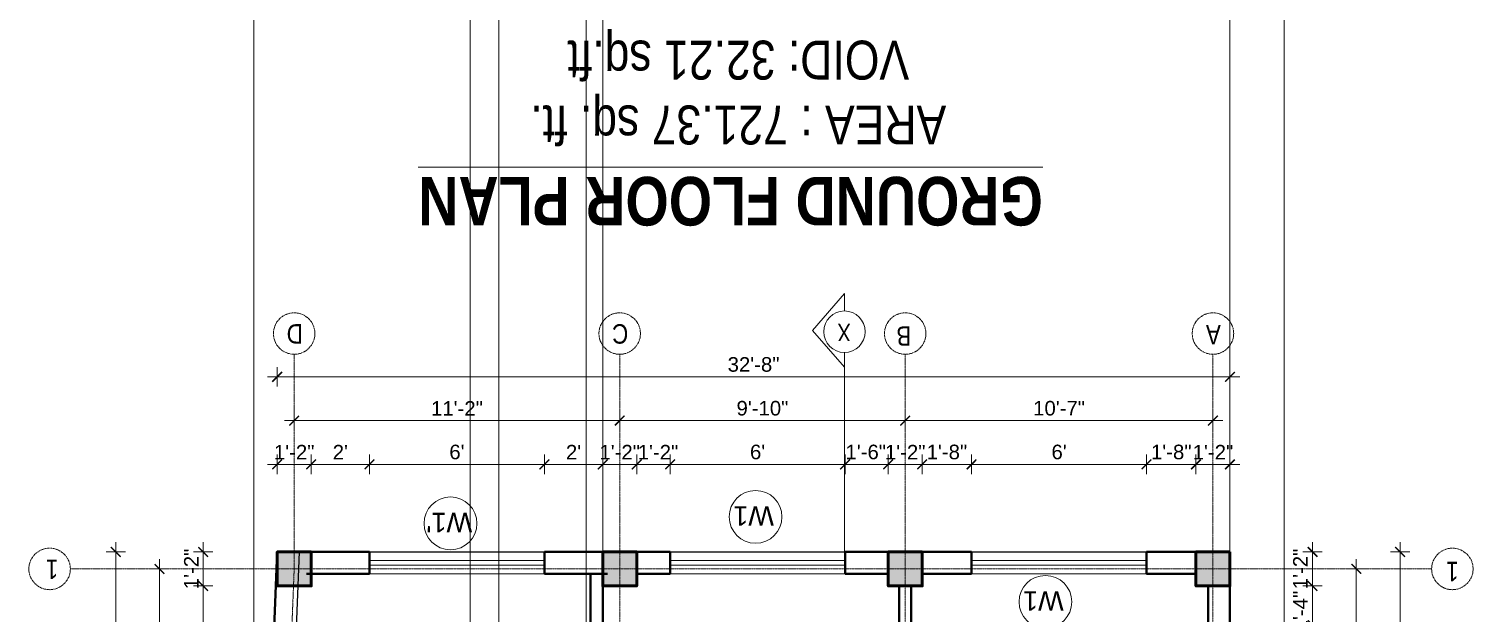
# Model space of a CAD drawing. Header units: inches. Extents: x 136316 to 155547, y -21384 to -17606.
# Drawn here: x 153879 to 154474, y -19555 to -19315 of the extents above; entities that cross this region are included whole.
import ezdxf

# ---------------------------------------------------------------- set-up
doc = ezdxf.new("R2010")
doc.units = ezdxf.units.IN
doc.header["$LTSCALE"] = 0.5
doc.header["$MEASUREMENT"] = 0
doc.header["$PDMODE"] = 66
doc.linetypes.add('CENTER', pattern=[2, 1.25, -0.25, 0.25, -0.25])
for name, color, linetype, lineweight in [('Annotate-Lite.w', 177, 'Continuous', 9), ('Annotations-Bold.w', 177, 'Continuous', 13), ('C-COLUMN', 1, 'Continuous', 50), ('DIM 1-100', 4, 'Continuous', 13), ('TEXT', 220, 'Continuous', 9), ('Text-100.w', 254, 'Continuous', 9), ('Toilet', 7, 'Continuous', 25), ('wall', 1, 'Continuous', 40), ('window', 4, 'Continuous', 13)]:
    doc.layers.add(name, color=color, linetype=linetype, lineweight=lineweight)
doc.styles.add('ARAIL', font='ARIALN.TTF')
doc.styles.add('arial', font='arial.ttf')
doc.styles.add('gaurav', font='arial.ttf')
doc.styles.get("Standard").update_dxf_attribs({"font": 'arial.ttf'})
doc.dimstyles.new('1 by 96', dxfattribs={"dimtxt": 6, "dimasz": 4, "dimexe": 4, "dimexo": 4, "dimgap": 2, "dimtad": 1, "dimdec": 0, "dimzin": 0, "dimdsep": 46, "dimlunit": 4, "dimtxsty": 'Standard', "dimblk": 'ARCHTICK', "dimcen": 0, "dimdle": 4, "dimadec": 0, "dimazin": 0, "dimtfac": 1, "dimtdec": 0, "dimtix": 1, "dimtofl": 0, "dimtmove": 1, "dimatfit": 3, "dimldrblk": 'ARCHTICK', "dimfxl": 4, "dimfxlon": 1, "dimtolj": 1, "dimtzin": 0, "dimlwd": -1, "dimlwe": -1, "dimarcsym": 0})

# ---------------------------------------------------------------- blocks, each defined once
blk = doc.blocks.new('_ArchTick')
at = {"color": 0, "linetype": 'ByBlock', "const_width": 0.15}
blk.add_lwpolyline([(-0.5, -0.5), (0.5, 0.5)], dxfattribs=at)
blk = doc.blocks.new('*D829')
at = {"layer": 'Defpoints', "color": 0, "transparency": 16777216}
for p in [(153950.93, -19543.65), (153981.37, -19543.65), (153976.71, -19647.88)]:
    blk.add_point(p, dxfattribs=at)
at = {"layer": 'DIM 1-100', "color": 0, "transparency": 16777216}
for p, q in [((153950.93, -19651.88), (153950.93, -19539.65)), ((153954.93, -19543.65), (153946.93, -19543.65)), ((153954.93, -19647.88), (153946.93, -19647.88))]:
    blk.add_line(p, q, dxfattribs=at)
at = {"layer": 'DIM 1-100', "color": 0, "transparency": 16777216, "xscale": 4, "yscale": 4, "zscale": 4}
for p, rotation in [((153950.93, -19543.65), 90), ((153950.93, -19647.88), 270)]:
    blk.add_blockref('_ArchTick', p, dxfattribs=dict(at, rotation=rotation))
at = {"layer": 'DIM 1-100', "color": 0, "transparency": 16777216, "insert": (153945.87, -19595.77), "char_height": 6, "attachment_point": 5, "rotation": 90}
blk.add_mtext('\\A1;8\'-8"', dxfattribs=at)
blk = doc.blocks.new('*D830')
at = {"layer": 'Defpoints', "color": 0, "transparency": 16777216}
for p in [(153950.93, -19529.65), (153981.37, -19529.65), (153981.37, -19543.65)]:
    blk.add_point(p, dxfattribs=at)
at = {"layer": 'DIM 1-100', "color": 0, "transparency": 16777216}
for p, q in [((153954.93, -19529.65), (153946.93, -19529.65)), ((153950.93, -19547.65), (153950.93, -19525.65)), ((153954.93, -19543.65), (153946.93, -19543.65))]:
    blk.add_line(p, q, dxfattribs=at)
at = {"layer": 'DIM 1-100', "color": 0, "transparency": 16777216, "xscale": 4, "yscale": 4, "zscale": 4}
for p, rotation in [((153950.93, -19529.65), 90), ((153950.93, -19543.65), 270)]:
    blk.add_blockref('_ArchTick', p, dxfattribs=dict(at, rotation=rotation))
at = {"layer": 'DIM 1-100', "color": 0, "transparency": 16777216, "insert": (153946.04, -19536.65), "char_height": 6, "attachment_point": 5, "rotation": 90}
blk.add_mtext('\\A1;1\'-2"', dxfattribs=at)
blk = doc.blocks.new('*D831')
at = {"layer": 'Defpoints', "color": 0, "transparency": 16777216}
for p in [(153995.37, -19493.65), (153981.37, -19529.65), (153995.37, -19529.65)]:
    blk.add_point(p, dxfattribs=at)
at = {"layer": 'DIM 1-100', "color": 0, "transparency": 16777216}
for p, q in [((153977.37, -19493.65), (153999.37, -19493.65)), ((153981.37, -19497.65), (153981.37, -19489.65)), ((153995.37, -19497.65), (153995.37, -19489.65))]:
    blk.add_line(p, q, dxfattribs=at)
at = {"layer": 'DIM 1-100', "color": 0, "transparency": 16777216, "xscale": 4, "yscale": 4, "zscale": 4, "rotation": 180}
blk.add_blockref('_ArchTick', (153981.37, -19493.65), dxfattribs=at)
at = {"layer": 'DIM 1-100', "color": 0, "transparency": 16777216, "xscale": 4, "yscale": 4, "zscale": 4}
blk.add_blockref('_ArchTick', (153995.37, -19493.65), dxfattribs=at)
at = {"layer": 'DIM 1-100', "color": 0, "transparency": 16777216, "insert": (153988.37, -19488.64), "char_height": 6, "attachment_point": 5}
blk.add_mtext('\\A1;1\'-2"', dxfattribs=at)
blk = doc.blocks.new('*D832')
at = {"layer": 'Defpoints', "color": 0, "transparency": 16777216}
for p in [(154019.35, -19493.65), (153995.37, -19529.65), (154019.35, -19529.65)]:
    blk.add_point(p, dxfattribs=at)
at = {"layer": 'DIM 1-100', "color": 0, "transparency": 16777216}
for p, q in [((153991.37, -19493.65), (154023.35, -19493.65)), ((153995.37, -19497.65), (153995.37, -19489.65)), ((154019.35, -19497.65), (154019.35, -19489.65))]:
    blk.add_line(p, q, dxfattribs=at)
at = {"layer": 'DIM 1-100', "color": 0, "transparency": 16777216, "xscale": 4, "yscale": 4, "zscale": 4, "rotation": 180}
blk.add_blockref('_ArchTick', (153995.37, -19493.65), dxfattribs=at)
at = {"layer": 'DIM 1-100', "color": 0, "transparency": 16777216, "xscale": 4, "yscale": 4, "zscale": 4}
blk.add_blockref('_ArchTick', (154019.35, -19493.65), dxfattribs=at)
at = {"layer": 'DIM 1-100', "color": 0, "transparency": 16777216, "insert": (154007.36, -19488.64), "char_height": 6, "attachment_point": 5}
blk.add_mtext("\\A1;2'", dxfattribs=at)
blk = doc.blocks.new('*D833')
at = {"layer": 'Defpoints', "color": 0, "transparency": 16777216}
for p in [(154091.35, -19493.65), (154019.35, -19529.65), (154091.35, -19529.65)]:
    blk.add_point(p, dxfattribs=at)
at = {"layer": 'DIM 1-100', "color": 0, "transparency": 16777216}
for p, q in [((154015.35, -19493.65), (154095.35, -19493.65)), ((154019.35, -19497.65), (154019.35, -19489.65)), ((154091.35, -19497.65), (154091.35, -19489.65))]:
    blk.add_line(p, q, dxfattribs=at)
at = {"layer": 'DIM 1-100', "color": 0, "transparency": 16777216, "xscale": 4, "yscale": 4, "zscale": 4, "rotation": 180}
blk.add_blockref('_ArchTick', (154019.35, -19493.65), dxfattribs=at)
at = {"layer": 'DIM 1-100', "color": 0, "transparency": 16777216, "xscale": 4, "yscale": 4, "zscale": 4}
blk.add_blockref('_ArchTick', (154091.35, -19493.65), dxfattribs=at)
at = {"layer": 'DIM 1-100', "color": 0, "transparency": 16777216, "insert": (154055.35, -19488.59), "char_height": 6, "attachment_point": 5}
blk.add_mtext("\\A1;6'", dxfattribs=at)
blk = doc.blocks.new('*D834')
at = {"layer": 'Defpoints', "color": 0, "transparency": 16777216}
for p in [(154115.33, -19493.65), (154091.35, -19529.65), (154115.33, -19529.65)]:
    blk.add_point(p, dxfattribs=at)
at = {"layer": 'DIM 1-100', "color": 0, "transparency": 16777216}
for p, q in [((154087.35, -19493.65), (154119.33, -19493.65)), ((154091.35, -19497.65), (154091.35, -19489.65)), ((154115.33, -19497.65), (154115.33, -19489.65))]:
    blk.add_line(p, q, dxfattribs=at)
at = {"layer": 'DIM 1-100', "color": 0, "transparency": 16777216, "xscale": 4, "yscale": 4, "zscale": 4, "rotation": 180}
blk.add_blockref('_ArchTick', (154091.35, -19493.65), dxfattribs=at)
at = {"layer": 'DIM 1-100', "color": 0, "transparency": 16777216, "xscale": 4, "yscale": 4, "zscale": 4}
blk.add_blockref('_ArchTick', (154115.33, -19493.65), dxfattribs=at)
at = {"layer": 'DIM 1-100', "color": 0, "transparency": 16777216, "insert": (154103.34, -19488.64), "char_height": 6, "attachment_point": 5}
blk.add_mtext("\\A1;2'", dxfattribs=at)
blk = doc.blocks.new('*D835')
at = {"layer": 'Defpoints', "color": 0, "transparency": 16777216}
for p in [(154129.33, -19493.65), (154115.33, -19529.65), (154129.33, -19529.65)]:
    blk.add_point(p, dxfattribs=at)
at = {"layer": 'DIM 1-100', "color": 0, "transparency": 16777216}
for p, q in [((154111.33, -19493.65), (154133.33, -19493.65)), ((154115.33, -19497.65), (154115.33, -19489.65)), ((154129.33, -19497.65), (154129.33, -19489.65))]:
    blk.add_line(p, q, dxfattribs=at)
at = {"layer": 'DIM 1-100', "color": 0, "transparency": 16777216, "xscale": 4, "yscale": 4, "zscale": 4, "rotation": 180}
blk.add_blockref('_ArchTick', (154115.33, -19493.65), dxfattribs=at)
at = {"layer": 'DIM 1-100', "color": 0, "transparency": 16777216, "xscale": 4, "yscale": 4, "zscale": 4}
blk.add_blockref('_ArchTick', (154129.33, -19493.65), dxfattribs=at)
at = {"layer": 'DIM 1-100', "color": 0, "transparency": 16777216, "insert": (154122.33, -19488.64), "char_height": 6, "attachment_point": 5}
blk.add_mtext('\\A1;1\'-2"', dxfattribs=at)
blk = doc.blocks.new('*D836')
at = {"layer": 'Defpoints', "color": 0, "transparency": 16777216}
for p in [(154143.08, -19493.65), (154129.33, -19529.65), (154143.08, -19529.65)]:
    blk.add_point(p, dxfattribs=at)
at = {"layer": 'DIM 1-100', "color": 0, "transparency": 16777216}
for p, q in [((154125.33, -19493.65), (154147.08, -19493.65)), ((154129.33, -19497.65), (154129.33, -19489.65)), ((154143.08, -19497.65), (154143.08, -19489.65))]:
    blk.add_line(p, q, dxfattribs=at)
at = {"layer": 'DIM 1-100', "color": 0, "transparency": 16777216, "xscale": 4, "yscale": 4, "zscale": 4, "rotation": 180}
blk.add_blockref('_ArchTick', (154129.33, -19493.65), dxfattribs=at)
at = {"layer": 'DIM 1-100', "color": 0, "transparency": 16777216, "xscale": 4, "yscale": 4, "zscale": 4}
blk.add_blockref('_ArchTick', (154143.08, -19493.65), dxfattribs=at)
at = {"layer": 'DIM 1-100', "color": 0, "transparency": 16777216, "insert": (154138.09, -19488.64), "char_height": 6, "attachment_point": 5}
blk.add_mtext('\\A1;1\'-2"', dxfattribs=at)
blk = doc.blocks.new('*D837')
at = {"layer": 'Defpoints', "color": 0, "transparency": 16777216}
for p in [(154215.08, -19493.65), (154143.08, -19529.65), (154215.08, -19529.65)]:
    blk.add_point(p, dxfattribs=at)
at = {"layer": 'DIM 1-100', "color": 0, "transparency": 16777216}
for p, q in [((154139.08, -19493.65), (154219.08, -19493.65)), ((154143.08, -19497.65), (154143.08, -19489.65)), ((154215.08, -19497.65), (154215.08, -19489.65))]:
    blk.add_line(p, q, dxfattribs=at)
at = {"layer": 'DIM 1-100', "color": 0, "transparency": 16777216, "xscale": 4, "yscale": 4, "zscale": 4, "rotation": 180}
blk.add_blockref('_ArchTick', (154143.08, -19493.65), dxfattribs=at)
at = {"layer": 'DIM 1-100', "color": 0, "transparency": 16777216, "xscale": 4, "yscale": 4, "zscale": 4}
blk.add_blockref('_ArchTick', (154215.08, -19493.65), dxfattribs=at)
at = {"layer": 'DIM 1-100', "color": 0, "transparency": 16777216, "insert": (154179.08, -19488.59), "char_height": 6, "attachment_point": 5}
blk.add_mtext("\\A1;6'", dxfattribs=at)
blk = doc.blocks.new('*D766')
at = {"layer": 'Defpoints', "color": 0, "transparency": 16777216}
for p in [(154232.83, -19493.65), (154215.08, -19529.65), (154232.83, -19529.65)]:
    blk.add_point(p, dxfattribs=at)
at = {"layer": 'DIM 1-100', "color": 0, "transparency": 16777216}
for p, q in [((154211.08, -19493.65), (154236.83, -19493.65)), ((154215.08, -19497.65), (154215.08, -19489.65)), ((154232.83, -19497.65), (154232.83, -19489.65))]:
    blk.add_line(p, q, dxfattribs=at)
at = {"layer": 'DIM 1-100', "color": 0, "transparency": 16777216, "xscale": 4, "yscale": 4, "zscale": 4, "rotation": 180}
blk.add_blockref('_ArchTick', (154215.08, -19493.65), dxfattribs=at)
at = {"layer": 'DIM 1-100', "color": 0, "transparency": 16777216, "xscale": 4, "yscale": 4, "zscale": 4}
blk.add_blockref('_ArchTick', (154232.83, -19493.65), dxfattribs=at)
at = {"layer": 'DIM 1-100', "color": 0, "transparency": 16777216, "insert": (154223.59, -19488.59), "char_height": 6, "attachment_point": 5}
blk.add_mtext('\\A1;1\'-6"', dxfattribs=at)
blk = doc.blocks.new('*D838')
at = {"layer": 'Defpoints', "color": 0, "transparency": 16777216}
for p in [(154246.83, -19493.65), (154232.83, -19529.65), (154246.83, -19529.65)]:
    blk.add_point(p, dxfattribs=at)
at = {"layer": 'DIM 1-100', "color": 0, "transparency": 16777216}
for p, q in [((154228.83, -19493.65), (154250.83, -19493.65)), ((154232.83, -19497.65), (154232.83, -19489.65)), ((154246.83, -19497.65), (154246.83, -19489.65))]:
    blk.add_line(p, q, dxfattribs=at)
at = {"layer": 'DIM 1-100', "color": 0, "transparency": 16777216, "xscale": 4, "yscale": 4, "zscale": 4, "rotation": 180}
blk.add_blockref('_ArchTick', (154232.83, -19493.65), dxfattribs=at)
at = {"layer": 'DIM 1-100', "color": 0, "transparency": 16777216, "xscale": 4, "yscale": 4, "zscale": 4}
blk.add_blockref('_ArchTick', (154246.83, -19493.65), dxfattribs=at)
at = {"layer": 'DIM 1-100', "color": 0, "transparency": 16777216, "insert": (154239.83, -19488.64), "char_height": 6, "attachment_point": 5}
blk.add_mtext('\\A1;1\'-2"', dxfattribs=at)
blk = doc.blocks.new('*D839')
at = {"layer": 'Defpoints', "color": 0, "transparency": 16777216}
for p in [(154267.15, -19493.65), (154246.83, -19529.65), (154267.15, -19529.65)]:
    blk.add_point(p, dxfattribs=at)
at = {"layer": 'DIM 1-100', "color": 0, "transparency": 16777216}
for p, q in [((154242.83, -19493.65), (154271.15, -19493.65)), ((154246.83, -19497.65), (154246.83, -19489.65)), ((154267.15, -19497.65), (154267.15, -19489.65))]:
    blk.add_line(p, q, dxfattribs=at)
at = {"layer": 'DIM 1-100', "color": 0, "transparency": 16777216, "xscale": 4, "yscale": 4, "zscale": 4, "rotation": 180}
blk.add_blockref('_ArchTick', (154246.83, -19493.65), dxfattribs=at)
at = {"layer": 'DIM 1-100', "color": 0, "transparency": 16777216, "xscale": 4, "yscale": 4, "zscale": 4}
blk.add_blockref('_ArchTick', (154267.15, -19493.65), dxfattribs=at)
at = {"layer": 'DIM 1-100', "color": 0, "transparency": 16777216, "insert": (154256.99, -19488.59), "char_height": 6, "attachment_point": 5}
blk.add_mtext('\\A1;1\'-8"', dxfattribs=at)
blk = doc.blocks.new('*D840')
at = {"layer": 'Defpoints', "color": 0, "transparency": 16777216}
for p in [(154339.15, -19493.65), (154267.15, -19529.65), (154339.15, -19529.65)]:
    blk.add_point(p, dxfattribs=at)
at = {"layer": 'DIM 1-100', "color": 0, "transparency": 16777216}
for p, q in [((154263.15, -19493.65), (154343.15, -19493.65)), ((154267.15, -19497.65), (154267.15, -19489.65)), ((154339.15, -19497.65), (154339.15, -19489.65))]:
    blk.add_line(p, q, dxfattribs=at)
at = {"layer": 'DIM 1-100', "color": 0, "transparency": 16777216, "xscale": 4, "yscale": 4, "zscale": 4, "rotation": 180}
blk.add_blockref('_ArchTick', (154267.15, -19493.65), dxfattribs=at)
at = {"layer": 'DIM 1-100', "color": 0, "transparency": 16777216, "xscale": 4, "yscale": 4, "zscale": 4}
blk.add_blockref('_ArchTick', (154339.15, -19493.65), dxfattribs=at)
at = {"layer": 'DIM 1-100', "color": 0, "transparency": 16777216, "insert": (154303.15, -19488.59), "char_height": 6, "attachment_point": 5}
blk.add_mtext("\\A1;6'", dxfattribs=at)
blk = doc.blocks.new('*D841')
at = {"layer": 'Defpoints', "color": 0, "transparency": 16777216}
for p in [(154359.48, -19493.65), (154339.15, -19529.65), (154359.48, -19529.65)]:
    blk.add_point(p, dxfattribs=at)
at = {"layer": 'DIM 1-100', "color": 0, "transparency": 16777216}
for p, q in [((154335.15, -19493.65), (154363.48, -19493.65)), ((154339.15, -19497.65), (154339.15, -19489.65)), ((154359.48, -19497.65), (154359.48, -19489.65))]:
    blk.add_line(p, q, dxfattribs=at)
at = {"layer": 'DIM 1-100', "color": 0, "transparency": 16777216, "xscale": 4, "yscale": 4, "zscale": 4, "rotation": 180}
blk.add_blockref('_ArchTick', (154339.15, -19493.65), dxfattribs=at)
at = {"layer": 'DIM 1-100', "color": 0, "transparency": 16777216, "xscale": 4, "yscale": 4, "zscale": 4}
blk.add_blockref('_ArchTick', (154359.48, -19493.65), dxfattribs=at)
at = {"layer": 'DIM 1-100', "color": 0, "transparency": 16777216, "insert": (154349.32, -19488.59), "char_height": 6, "attachment_point": 5}
blk.add_mtext('\\A1;1\'-8"', dxfattribs=at)
blk = doc.blocks.new('*D767')
at = {"layer": 'Defpoints', "color": 0, "transparency": 16777216}
for p in [(154373.48, -19493.65), (154359.48, -19529.65), (154373.48, -19529.65)]:
    blk.add_point(p, dxfattribs=at)
at = {"layer": 'DIM 1-100', "color": 0, "transparency": 16777216}
for p, q in [((154355.48, -19493.65), (154377.48, -19493.65)), ((154359.48, -19497.65), (154359.48, -19489.65)), ((154373.48, -19497.65), (154373.48, -19489.65))]:
    blk.add_line(p, q, dxfattribs=at)
at = {"layer": 'DIM 1-100', "color": 0, "transparency": 16777216, "xscale": 4, "yscale": 4, "zscale": 4, "rotation": 180}
blk.add_blockref('_ArchTick', (154359.48, -19493.65), dxfattribs=at)
at = {"layer": 'DIM 1-100', "color": 0, "transparency": 16777216, "xscale": 4, "yscale": 4, "zscale": 4}
blk.add_blockref('_ArchTick', (154373.48, -19493.65), dxfattribs=at)
at = {"layer": 'DIM 1-100', "color": 0, "transparency": 16777216, "insert": (154366.48, -19488.64), "char_height": 6, "attachment_point": 5}
blk.add_mtext('\\A1;1\'-2"', dxfattribs=at)
blk = doc.blocks.new('*D842')
at = {"layer": 'Defpoints', "color": 0, "transparency": 16777216}
for p in [(154239.83, -19475.65), (154239.83, -19529.65), (154366.48, -19529.65)]:
    blk.add_point(p, dxfattribs=at)
at = {"layer": 'DIM 1-100', "color": 0, "transparency": 16777216}
for p, q in [((154370.48, -19475.65), (154235.83, -19475.65)), ((154239.83, -19479.65), (154239.83, -19471.65)), ((154366.48, -19479.65), (154366.48, -19471.65))]:
    blk.add_line(p, q, dxfattribs=at)
at = {"layer": 'DIM 1-100', "color": 0, "transparency": 16777216, "xscale": 4, "yscale": 4, "zscale": 4, "rotation": 180}
blk.add_blockref('_ArchTick', (154239.83, -19475.65), dxfattribs=at)
at = {"layer": 'DIM 1-100', "color": 0, "transparency": 16777216, "xscale": 4, "yscale": 4, "zscale": 4}
blk.add_blockref('_ArchTick', (154366.48, -19475.65), dxfattribs=at)
at = {"layer": 'DIM 1-100', "color": 0, "transparency": 16777216, "insert": (154303.15, -19470.59), "char_height": 6, "attachment_point": 5}
blk.add_mtext('\\A1;10\'-7"', dxfattribs=at)
blk = doc.blocks.new('*D843')
at = {"layer": 'Defpoints', "color": 0, "transparency": 16777216}
for p in [(154122.33, -19475.65), (154122.33, -19529.65), (154239.83, -19529.65)]:
    blk.add_point(p, dxfattribs=at)
at = {"layer": 'DIM 1-100', "color": 0, "transparency": 16777216}
for p, q in [((154243.83, -19475.65), (154118.33, -19475.65)), ((154122.33, -19479.65), (154122.33, -19471.65)), ((154239.83, -19479.65), (154239.83, -19471.65))]:
    blk.add_line(p, q, dxfattribs=at)
at = {"layer": 'DIM 1-100', "color": 0, "transparency": 16777216, "xscale": 4, "yscale": 4, "zscale": 4, "rotation": 180}
blk.add_blockref('_ArchTick', (154122.33, -19475.65), dxfattribs=at)
at = {"layer": 'DIM 1-100', "color": 0, "transparency": 16777216, "xscale": 4, "yscale": 4, "zscale": 4}
blk.add_blockref('_ArchTick', (154239.83, -19475.65), dxfattribs=at)
at = {"layer": 'DIM 1-100', "color": 0, "transparency": 16777216, "insert": (154181.08, -19470.59), "char_height": 6, "attachment_point": 5}
blk.add_mtext('\\A1;9\'-10"', dxfattribs=at)
blk = doc.blocks.new('*D768')
at = {"layer": 'Defpoints', "color": 0, "transparency": 16777216}
for p in [(153988.37, -19475.65), (153988.37, -19529.65), (154122.33, -19529.65)]:
    blk.add_point(p, dxfattribs=at)
at = {"layer": 'DIM 1-100', "color": 0, "transparency": 16777216}
for p, q in [((154126.33, -19475.65), (153984.37, -19475.65)), ((153988.37, -19479.65), (153988.37, -19471.65)), ((154122.33, -19479.65), (154122.33, -19471.65))]:
    blk.add_line(p, q, dxfattribs=at)
at = {"layer": 'DIM 1-100', "color": 0, "transparency": 16777216, "xscale": 4, "yscale": 4, "zscale": 4, "rotation": 180}
blk.add_blockref('_ArchTick', (153988.37, -19475.65), dxfattribs=at)
at = {"layer": 'DIM 1-100', "color": 0, "transparency": 16777216, "xscale": 4, "yscale": 4, "zscale": 4}
blk.add_blockref('_ArchTick', (154122.33, -19475.65), dxfattribs=at)
at = {"layer": 'DIM 1-100', "color": 0, "transparency": 16777216, "insert": (154055.35, -19470.64), "char_height": 6, "attachment_point": 5}
blk.add_mtext('\\A1;11\'-2"', dxfattribs=at)
blk = doc.blocks.new('*D769')
at = {"layer": 'Defpoints', "color": 0, "transparency": 16777216}
for p in [(154373.48, -19457.65), (153981.37, -19529.65), (154373.48, -19529.65)]:
    blk.add_point(p, dxfattribs=at)
at = {"layer": 'DIM 1-100', "color": 0, "transparency": 16777216}
for p, q in [((153977.37, -19457.65), (154377.48, -19457.65)), ((153981.37, -19461.65), (153981.37, -19453.65)), ((154373.48, -19461.65), (154373.48, -19453.65))]:
    blk.add_line(p, q, dxfattribs=at)
at = {"layer": 'DIM 1-100', "color": 0, "transparency": 16777216, "xscale": 4, "yscale": 4, "zscale": 4, "rotation": 180}
blk.add_blockref('_ArchTick', (153981.37, -19457.65), dxfattribs=at)
at = {"layer": 'DIM 1-100', "color": 0, "transparency": 16777216, "xscale": 4, "yscale": 4, "zscale": 4}
blk.add_blockref('_ArchTick', (154373.48, -19457.65), dxfattribs=at)
at = {"layer": 'DIM 1-100', "color": 0, "transparency": 16777216, "insert": (154177.42, -19452.59), "char_height": 6, "attachment_point": 5}
blk.add_mtext('\\A1;32\'-8"', dxfattribs=at)
blk = doc.blocks.new('*D770')
at = {"layer": 'Defpoints', "color": 0, "transparency": 16777216}
for p in [(153932.93, -19536.65), (153981.09, -19536.65), (153976.43, -19654.88)]:
    blk.add_point(p, dxfattribs=at)
at = {"layer": 'DIM 1-100', "color": 0, "transparency": 16777216}
for p, q in [((153932.93, -19658.88), (153932.93, -19532.65)), ((153936.93, -19536.65), (153928.93, -19536.65)), ((153936.93, -19654.88), (153928.93, -19654.88))]:
    blk.add_line(p, q, dxfattribs=at)
at = {"layer": 'DIM 1-100', "color": 0, "transparency": 16777216, "xscale": 4, "yscale": 4, "zscale": 4}
for p, rotation in [((153932.93, -19536.65), 90), ((153932.93, -19654.88), 270)]:
    blk.add_blockref('_ArchTick', p, dxfattribs=dict(at, rotation=rotation))
at = {"layer": 'DIM 1-100', "color": 0, "transparency": 16777216, "insert": (153927.87, -19595.77), "char_height": 6, "attachment_point": 5, "rotation": 90}
blk.add_mtext('\\A1;9\'-10"', dxfattribs=at)
blk = doc.blocks.new('*D845')
at = {"layer": 'Defpoints', "color": 0, "transparency": 16777216}
for p in [(153981.37, -19529.65), (153914.93, -19772.42), (153971.8, -19772.42)]:
    blk.add_point(p, dxfattribs=at)
at = {"layer": 'DIM 1-100', "color": 0, "transparency": 16777216}
for p, q in [((153918.93, -19529.65), (153910.93, -19529.65)), ((153914.93, -19525.65), (153914.93, -19776.42)), ((153918.93, -19772.42), (153910.93, -19772.42))]:
    blk.add_line(p, q, dxfattribs=at)
at = {"layer": 'DIM 1-100', "color": 0, "transparency": 16777216, "xscale": 4, "yscale": 4, "zscale": 4}
for p, rotation in [((153914.93, -19529.65), 90), ((153914.93, -19772.42), 270)]:
    blk.add_blockref('_ArchTick', p, dxfattribs=dict(at, rotation=rotation))
at = {"layer": 'DIM 1-100', "color": 0, "transparency": 16777216, "insert": (153909.86, -19651.04), "char_height": 6, "attachment_point": 5, "rotation": 90}
blk.add_mtext('\\A1;20\'-3"', dxfattribs=at)
blk = doc.blocks.new('*D918')
at = {"layer": 'Defpoints', "color": 0, "transparency": 16777216}
for p in [(154373.48, -19543.65), (154407.48, -19543.65), (154373.48, -19559.77)]:
    blk.add_point(p, dxfattribs=at)
at = {"layer": 'DIM 1-100', "color": 0, "transparency": 16777216}
for p, q in [((154407.48, -19563.77), (154407.48, -19539.65)), ((154403.48, -19543.65), (154411.48, -19543.65)), ((154403.48, -19559.77), (154411.48, -19559.77))]:
    blk.add_line(p, q, dxfattribs=at)
at = {"layer": 'DIM 1-100', "color": 0, "transparency": 16777216, "xscale": 4, "yscale": 4, "zscale": 4}
for p, rotation in [((154407.48, -19543.65), 90), ((154407.48, -19559.77), 270)]:
    blk.add_blockref('_ArchTick', p, dxfattribs=dict(at, rotation=rotation))
at = {"layer": 'DIM 1-100', "color": 0, "transparency": 16777216, "insert": (154402.47, -19553.97), "char_height": 6, "attachment_point": 5, "rotation": 90}
blk.add_mtext('\\A1;1\'-4"', dxfattribs=at)
blk = doc.blocks.new('*D919')
at = {"layer": 'Defpoints', "color": 0, "transparency": 16777216}
for p in [(154373.48, -19529.65), (154407.48, -19529.65), (154373.48, -19543.65)]:
    blk.add_point(p, dxfattribs=at)
at = {"layer": 'DIM 1-100', "color": 0, "transparency": 16777216}
for p, q in [((154403.48, -19529.65), (154411.48, -19529.65)), ((154407.48, -19547.65), (154407.48, -19525.65)), ((154403.48, -19543.65), (154411.48, -19543.65))]:
    blk.add_line(p, q, dxfattribs=at)
at = {"layer": 'DIM 1-100', "color": 0, "transparency": 16777216, "xscale": 4, "yscale": 4, "zscale": 4}
for p, rotation in [((154407.48, -19529.65), 90), ((154407.48, -19543.65), 270)]:
    blk.add_blockref('_ArchTick', p, dxfattribs=dict(at, rotation=rotation))
at = {"layer": 'DIM 1-100', "color": 0, "transparency": 16777216, "insert": (154402.47, -19536.65), "char_height": 6, "attachment_point": 5, "rotation": 90}
blk.add_mtext('\\A1;1\'-2"', dxfattribs=at)
blk = doc.blocks.new('*D921')
at = {"layer": 'Defpoints', "color": 0, "transparency": 16777216}
for p in [(154373.48, -19536.65), (154425.48, -19536.65), (154373.48, -19654.88)]:
    blk.add_point(p, dxfattribs=at)
at = {"layer": 'DIM 1-100', "color": 0, "transparency": 16777216}
for p, q in [((154425.48, -19658.88), (154425.48, -19532.65)), ((154421.48, -19536.65), (154429.48, -19536.65)), ((154421.48, -19654.88), (154429.48, -19654.88))]:
    blk.add_line(p, q, dxfattribs=at)
at = {"layer": 'DIM 1-100', "color": 0, "transparency": 16777216, "xscale": 4, "yscale": 4, "zscale": 4}
for p, rotation in [((154425.48, -19536.65), 90), ((154425.48, -19654.88), 270)]:
    blk.add_blockref('_ArchTick', p, dxfattribs=dict(at, rotation=rotation))
at = {"layer": 'DIM 1-100', "color": 0, "transparency": 16777216, "insert": (154420.41, -19595.77), "char_height": 6, "attachment_point": 5, "rotation": 90}
blk.add_mtext('\\A1;9\'-10"', dxfattribs=at)
blk = doc.blocks.new('*D809')
at = {"layer": 'Defpoints', "color": 0, "transparency": 16777216}
for p in [(154373.48, -19529.65), (154373.48, -19830.95), (154443.48, -19830.95)]:
    blk.add_point(p, dxfattribs=at)
at = {"layer": 'DIM 1-100', "color": 0, "transparency": 16777216}
for p, q in [((154439.48, -19529.65), (154447.48, -19529.65)), ((154443.48, -19525.65), (154443.48, -19834.95)), ((154439.48, -19830.95), (154447.48, -19830.95))]:
    blk.add_line(p, q, dxfattribs=at)
at = {"layer": 'DIM 1-100', "color": 0, "transparency": 16777216, "xscale": 4, "yscale": 4, "zscale": 4}
for p, rotation in [((154443.48, -19529.65), 90), ((154443.48, -19830.95), 270)]:
    blk.add_blockref('_ArchTick', p, dxfattribs=dict(at, rotation=rotation))
at = {"layer": 'DIM 1-100', "color": 0, "transparency": 16777216, "insert": (154438.41, -19680.3), "char_height": 6, "attachment_point": 5, "rotation": 90}
blk.add_mtext('\\A1;25\'-1"', dxfattribs=at)

msp = doc.modelspace()

# ---------------------------------------------------------------- hatches: boundary and pattern name
at = {"layer": 'C-COLUMN'}
h = msp.add_hatch(color=256, dxfattribs=at)
h.dxf.hatch_style = 1
h.paths.add_polyline_path([(153981.37, -19543.65), (153995.37, -19543.65), (153995.37, -19529.65), (153981.37, -19529.65)])
h = msp.add_hatch(color=256, dxfattribs=at)
h.dxf.hatch_style = 1
h.paths.add_polyline_path([(154115.33, -19543.65), (154129.33, -19543.65), (154129.33, -19529.65), (154115.33, -19529.65)])
h = msp.add_hatch(color=256, dxfattribs=at)
h.dxf.hatch_style = 1
h.paths.add_polyline_path([(154232.83, -19543.65), (154246.83, -19543.65), (154246.83, -19529.65), (154232.83, -19529.65)])
h = msp.add_hatch(color=256, dxfattribs=at)
h.dxf.hatch_style = 1
h.paths.add_polyline_path([(154359.48, -19543.65), (154373.48, -19543.65), (154373.48, -19529.65), (154359.48, -19529.65)])

# ---------------------------------------------------------------- linework, layer by layer
at = {"layer": 'Annotate-Lite.w'}
for p in [(153971.8, -19772.42), (154060.79, -19776.75), (154072.56, -19046.46), (154108.56, -19047.46), (154115.33, -19794.09), (154373.4, -19752.86), (154395.81, -19183.51)]:
    msp.add_xline(p, (0, 1), dxfattribs=at)
at = {"layer": 'Annotate-Lite.w', "ltscale": 0.005}
for centre in [(154178.26, -19515.24), (154052.7, -19517.92), (154297.52, -19550.2)]:
    msp.add_circle(centre, 10.86, dxfattribs=at)
at = {"layer": 'Annotations-Bold.w', "linetype": 'CENTER', "ltscale": 0.3}
for p, q in [((154122.33, -19895.13), (154122.33, -19448.38)), ((154239.83, -19895.13), (154239.83, -19448.38)), ((154366.48, -19895.13), (154366.48, -19448.38)), ((153896.26, -19536.65), (154456.48, -19536.65))]:
    msp.add_line(p, q, dxfattribs=at)
msp.add_lwpolyline([(153979.27, -19895.13), (153979.27, -19765.48), (153988.37, -19536.65), (153988.37, -19448.38)], dxfattribs=at)
at = {"layer": 'Annotations-Bold.w', "linetype": 'CENTER', "ltscale": 1.5}
for centre in [(153988.37, -19439.85), (154122.33, -19439.85), (154239.83, -19439.85), (154366.48, -19439.85), (153887.72, -19536.65), (154465.01, -19536.65)]:
    msp.add_circle(centre, 8.53, dxfattribs=at)
at = {"layer": 'C-COLUMN'}
for points in [[(153995.37, -19529.65), (153981.37, -19529.65), (153981.37, -19543.65), (153995.37, -19543.65)], [(154129.33, -19529.65), (154115.33, -19529.65), (154115.33, -19543.65), (154129.33, -19543.65)], [(154246.83, -19529.65), (154232.83, -19529.65), (154232.83, -19543.65), (154246.83, -19543.65)], [(154373.48, -19529.65), (154359.48, -19529.65), (154359.48, -19543.65), (154373.48, -19543.65)]]:
    msp.add_lwpolyline(points, close=True, dxfattribs=at)
at = {"layer": 'Defpoints'}
msp.add_lwpolyline([(153971.8, -19772.42), (153981.37, -19529.65), (154373.48, -19529.65), (154373.37, -19833.05), (153971.8, -19772.42)], dxfattribs=at)
at = {"layer": 'TEXT'}
for points in [[(154214.83, -19430.56), (154214.83, -19423.42), (154201.74, -19438.56), (154214.83, -19453.7)], [(154214.83, -19529.65), (154214.83, -19447.62)]]:
    msp.add_lwpolyline(points, dxfattribs=at)
msp.add_circle((154214.83, -19439.09), 8.53, dxfattribs=at)
at = {"layer": 'Toilet'}
for p, q in [((153981.37, -19529.65), (153971.8, -19772.42)), ((153981.37, -19529.65), (153971.8, -19772.42)), ((153990.38, -19529.65), (153983.74, -19697.88))]:
    msp.add_line(p, q, dxfattribs=at)
at = {"layer": 'wall'}
for p, q in [((154019.35, -19538.65), (154019.35, -19529.65)), ((154091.35, -19538.65), (154091.35, -19529.65)), ((154143.08, -19538.65), (154143.08, -19529.65)), ((154215.08, -19538.65), (154215.08, -19529.65)), ((154267.15, -19538.65), (154267.15, -19529.65)), ((154339.15, -19538.65), (154339.15, -19529.65)), ((154110.33, -19661.88), (154110.33, -19538.65)), ((154115.33, -19647.88), (154115.33, -19543.65)), ((154237.33, -19647.88), (154237.33, -19543.65)), ((154242.33, -19647.88), (154242.33, -19543.65)), ((154364.48, -19559.77), (154364.48, -19543.65)), ((154373.48, -19559.77), (154373.48, -19543.65))]:
    msp.add_line(p, q, dxfattribs=at)
for points in [[(154019.35, -19529.65), (153981.37, -19529.65), (153971.8, -19772.42), (154060.79, -19785.85)], [(154143.08, -19529.65), (154091.35, -19529.65)], [(154232.83, -19529.65), (154215.08, -19529.65)], [(154267.15, -19529.65), (154246.83, -19529.65)], [(154339.15, -19529.65), (154359.48, -19529.65)], [(154019.35, -19538.65), (153993.37, -19538.65)], [(154117.33, -19538.65), (154091.35, -19538.65)], [(154143.08, -19538.65), (154129.33, -19538.65)], [(154232.83, -19538.65), (154215.08, -19538.65)], [(154267.15, -19538.65), (154246.83, -19538.65)], [(154359.48, -19538.65), (154339.15, -19538.65)]]:
    msp.add_lwpolyline(points, dxfattribs=at)
at = {"layer": 'window'}
for p, q in [((154091.35, -19529.65), (154019.35, -19529.65)), ((154215.08, -19529.65), (154143.08, -19529.65)), ((154339.15, -19529.65), (154267.15, -19529.65)), ((154091.35, -19533.15), (154019.35, -19533.15)), ((154091.35, -19535.15), (154019.35, -19535.15)), ((154215.08, -19533.15), (154143.08, -19533.15)), ((154215.08, -19535.15), (154143.08, -19535.15)), ((154339.15, -19533.15), (154267.15, -19533.15)), ((154339.15, -19535.15), (154267.15, -19535.15)), ((154019.35, -19538.65), (154091.35, -19538.65)), ((154143.08, -19538.65), (154215.08, -19538.65)), ((154339.15, -19538.65), (154267.15, -19538.65))]:
    msp.add_line(p, q, dxfattribs=at)

# ---------------------------------------------------------------- texts
at = {"layer": 'Annotate-Lite.w', "ltscale": 0.005, "char_height": 8, "attachment_point": 1, "rotation": 180, "style": 'gaurav'}
for s, insert in [('W1', (154185.8, -19518.89)), ("W1'", (154061.63, -19521.57)), ('W1', (154305.06, -19553.85))]:
    msp.add_mtext_dynamic_manual_height_columns(s, width=8, gutter_width=100, heights=[0], dxfattribs=dict(at, insert=insert))
at = {"layer": 'Annotations-Bold.w', "linetype": 'CENTER', "ltscale": 1.5, "char_height": 8, "attachment_point": 1, "rotation": 180, "style": 'ARAIL'}
for s, insert in [('D', (153991.91, -19443.99)), ('C', (154125.86, -19443.99)), ('B', (154242.32, -19444.9)), ('A', (154369.71, -19444.31)), ('1', (153891.26, -19540.79)), ('1', (154467.56, -19541.7))]:
    msp.add_mtext_dynamic_manual_height_columns(s, width=6.5393, gutter_width=100, heights=[0], dxfattribs=dict(at, insert=insert))
at = {"layer": 'TEXT', "insert": (154217.42, -19442.93), "char_height": 7.2, "attachment_point": 1, "rotation": 180, "style": 'ARAIL'}
msp.add_mtext_dynamic_manual_height_columns('X', width=125.4648, gutter_width=90, heights=[0], dxfattribs=at)
at = {"layer": 'Text-100.w', "insert": (154171.14, -19395.41), "char_height": 20, "width": 569.1024, "attachment_point": 2, "rotation": 180, "style": 'arial'}
msp.add_mtext('\\A1;{\\fArial Narrow|b1|i0|c0|p34;\\L GROUND FLOOR PLAN\\P\\fArial Narrow|b0|i0|c0|p34;\\H0.8x;\\lAREA : 721.37 sq. ft.\\PVOID: 32.21 sq.ft}', dxfattribs=at)

# ---------------------------------------------------------------- dimensions: what is measured, and where the dimension line sits
at = {"layer": 'DIM 1-100'}
for base, p1, p2, angle, picture, middle in [((154373.48, -19457.65), (153981.37, -19529.65), (154373.48, -19529.65), 180, '*D769', (154177.42, -19452.59)), ((153988.37, -19475.65), (154122.33, -19529.65), (153988.37, -19529.65), 180, '*D768', (154055.35, -19470.64)), ((154122.3277432, -19475.65361169), (154239.8277432, -19529.65361169), (154122.3277432, -19529.65361169), 180, '*D843', (154181.0777432, -19470.59017376)), ((154239.83, -19475.65), (154366.48, -19529.65), (154239.83, -19529.65), 180, '*D842', (154303.15, -19470.59)), ((154019.35, -19493.65), (153995.37, -19529.65), (154019.35, -19529.65), 180, '*D832', (154007.36, -19488.64)), ((154091.35, -19493.65), (154019.35, -19529.65), (154091.35, -19529.65), 180, '*D833', (154055.35, -19488.59)), ((154115.33, -19493.65), (154091.35, -19529.65), (154115.33, -19529.65), 180, '*D834', (154103.34, -19488.64)), ((154215.08, -19493.65), (154143.08, -19529.65), (154215.08, -19529.65), 180, '*D837', (154179.08, -19488.59)), ((154267.15, -19493.65), (154246.83, -19529.65), (154267.15, -19529.65), 180, '*D839', (154256.99, -19488.59)), ((154339.15, -19493.65), (154267.15, -19529.65), (154339.15, -19529.65), 180, '*D840', (154303.15, -19488.59)), ((154359.48, -19493.65), (154339.15, -19529.65), (154359.48, -19529.65), 180, '*D841', (154349.32, -19488.59)), ((153914.93, -19772.42), (153981.37, -19529.65), (153971.8, -19772.42), 270, '*D845', (153909.86, -19651.04)), ((154443.48, -19830.95), (154373.48, -19529.65), (154373.48, -19830.95), 270, '*D809', (154438.41, -19680.3)), ((153932.93, -19536.65), (153976.43, -19654.88), (153981.09, -19536.65), 270, '*D770', (153927.87, -19595.77)), ((154425.48, -19536.65), (154373.48, -19654.88), (154373.48, -19536.65), 270, '*D921', (154420.41, -19595.77)), ((153950.93, -19543.65), (153976.71, -19647.88), (153981.37, -19543.65), 270, '*D829', (153945.87, -19595.77))]:
    dim = msp.add_linear_dim(base=base, p1=p1, p2=p2, angle=angle, dimstyle='1 by 96', dxfattribs=at)
    dim.commit()
    dim.dimension.update_dxf_attribs({"geometry": picture, "text_midpoint": middle})
for base, p1, p2, angle, picture, middle in [((153995.37, -19493.65), (153981.37, -19529.65), (153995.37, -19529.65), 180, '*D831', (153988.37, -19493.65)), ((154129.33, -19493.65), (154115.33, -19529.65), (154129.33, -19529.65), 180, '*D835', (154122.33, -19493.65)), ((154143.08, -19493.65), (154129.33, -19529.65), (154143.08, -19529.65), 180, '*D836', (154138.09, -19493.65)), ((154232.83, -19493.65), (154215.08, -19529.65), (154232.83, -19529.65), 180, '*D766', (154223.59, -19493.65)), ((154246.83, -19493.65), (154232.83, -19529.65), (154246.83, -19529.65), 180, '*D838', (154239.83, -19493.65)), ((154373.48, -19493.65), (154359.48, -19529.65), (154373.48, -19529.65), 180, '*D767', (154366.48, -19493.65)), ((153950.93, -19529.65), (153981.37, -19543.65), (153981.37, -19529.65), 270, '*D830', (153951.05, -19536.65)), ((154407.48, -19529.65), (154373.48, -19543.65), (154373.48, -19529.65), 270, '*D919', (154407.48, -19536.65)), ((154407.48, -19543.65), (154373.48, -19559.77), (154373.48, -19543.65), 270, '*D918', (154407.48, -19553.97))]:
    dim = msp.add_linear_dim(base=base, p1=p1, p2=p2, angle=angle, dimstyle='1 by 96', dxfattribs=at)
    dim.commit()
    dim.dimension.update_dxf_attribs({"geometry": picture, "text_midpoint": middle, "dimtype": 160})

doc.saveas('drawing.dxf')
